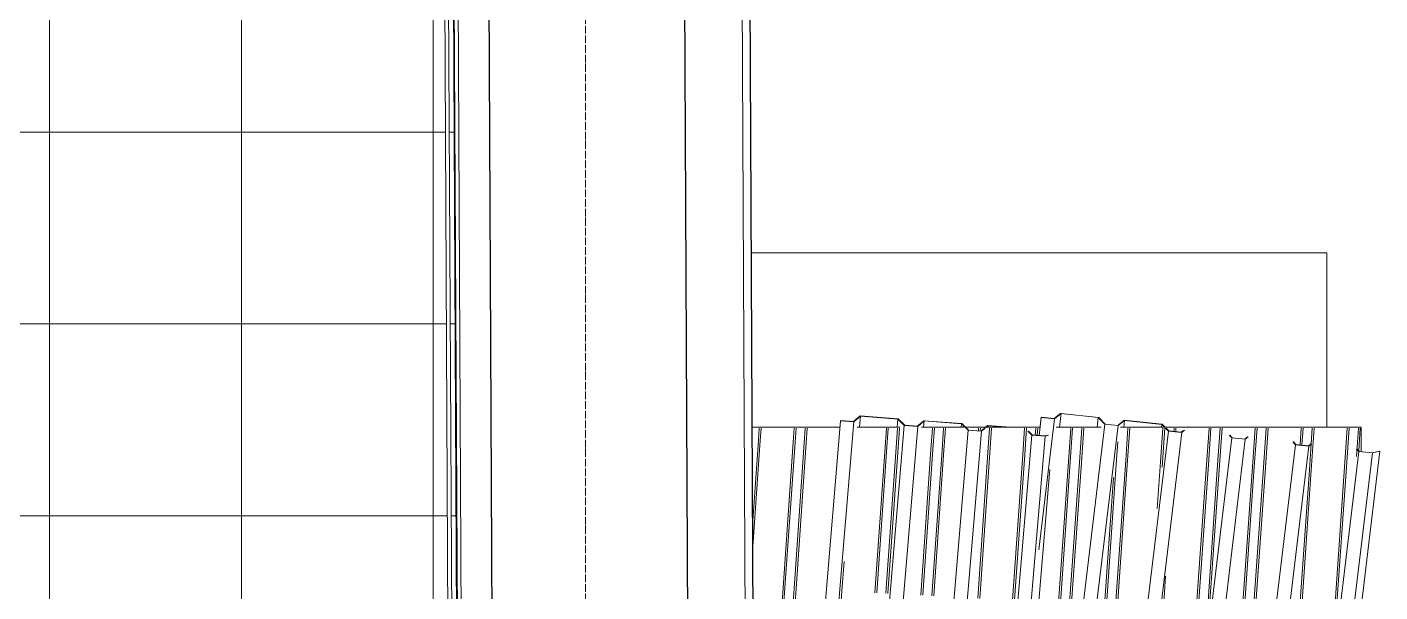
# Model space of a CAD drawing. Header units: millimetres. Extents: x -10915 to 60194, y -32941 to 46712.
# Drawn here: x 1544 to 5070, y 39087 to 40560 of the extents above; entities that cross this region are included whole.
import ezdxf

# ---------------------------------------------------------------- set-up
doc = ezdxf.new("R2010")
doc.units = ezdxf.units.MM
doc.linetypes.add('ADSK_Линия сетки', pattern=[25, 20, -2.5, 0, -2.5])
for name, color, linetype, lineweight in [('Крыша', 7, 'Continuous', 9), ('Крыша штриховка', 7, 'Continuous', 9), ('Обобщенные модели', 7, 'Continuous', 18), ('Оси', 7, 'Continuous', 9), ('Перекрытие', 7, 'Continuous', 18), ('Перекрытие штриховка', 7, 'Continuous', 18), ('Стены несущие', 7, 'Continuous', 30), ('Стены отделка', 7, 'Continuous', 30), ('Стены штриховка', 7, 'Continuous', 9)]:
    doc.layers.add(name, color=color, linetype=linetype, lineweight=lineweight)

# ---------------------------------------------------------------- blocks, each defined once
blk = doc.blocks.new('FP_75-План полов 2-го этажа')
at = {"layer": 'Крыша штриховка'}
for p, q in [((3452.3, 39514.3), (3450.1, 39482.8)), ((3457.3, 39514.3), (3455.1, 39482.5)), ((3543.4, 39514.3), (3540.9, 39477.9)), ((3543.4, 39514.3), (3540.9, 39477.9)), ((3548.4, 39514.3), (3545.8, 39477.6)), ((3572.4, 39514.3), (3569.8, 39476.3)), ((3577.4, 39514.3), (3574.8, 39476.1)), ((3783.7, 39514.3), (3780.2, 39465)), ((3788.7, 39514.3), (3785.2, 39464.7)), ((3812.7, 39514.3), (3809.1, 39463.4)), ((3817.7, 39514.3), (3814.1, 39463.1)), ((3903.8, 39514.3), (3899.9, 39458.5)), ((3903.8, 39514.3), (3899.9, 39458.5)), ((3908.8, 39514.3), (3904.9, 39458.2)), ((3932.8, 39514.3), (3928.8, 39456.9)), ((3937.8, 39514.3), (3933.8, 39456.7)), ((4023.9, 39514.3), (4023.4, 39507.2)), ((4028.9, 39514.3), (4028.4, 39506.9)), ((4052.9, 39514.3), (4048.5, 39450.5)), ((4058, 39514.3), (4053.5, 39450.2)), ((4144, 39514.3), (4139.3, 39445.6)), ((4149, 39514.3), (4144.2, 39445.3)), ((4173.1, 39514.3), (4171.8, 39496)), ((4178.1, 39514.3), (4176.8, 39495.6)), ((4264.2, 39514.2), (4258.9, 39439.1)), ((4264.2, 39514.2), (4258.9, 39439.1)), ((4269.2, 39514.2), (4263.9, 39438.8)), ((4293.2, 39514.2), (4287.9, 39437.6)), ((4298.2, 39514.2), (4292.8, 39437.3)), ((4413.3, 39514.2), (4407.5, 39431.1)), ((4418.3, 39514.2), (4412.5, 39430.8)), ((4504.4, 39514.2), (4498.3, 39426.2)), ((4509.4, 39514.2), (4503.3, 39425.9)), ((4533.5, 39514.2), (4532.9, 39505.5)), ((4538.5, 39514.2), (4537.8, 39505.1)), ((4624.6, 39514.2), (4618, 39419.7)), ((4624.6, 39514.2), (4618, 39419.7)), ((4629.6, 39514.2), (4623, 39419.5)), ((4653.6, 39514.2), (4646.9, 39418.2)), ((4658.6, 39514.2), (4651.9, 39417.9)), ((4744.7, 39514.2), (4737.7, 39413.3)), ((4749.7, 39514.2), (4742.6, 39413)), ((4773.7, 39514.2), (4766.6, 39411.7)), ((4778.7, 39514.2), (4771.6, 39411.4)), ((4864.8, 39514.2), (4861.8, 39470.4)), ((4869.8, 39514.2), (4866.7, 39469.9)), ((4893.9, 39514.2), (4886.3, 39405.2)), ((4898.9, 39514.2), (4891.2, 39405)), ((4985, 39514.2), (4977, 39400.3)), ((4985, 39514.2), (4977, 39400.3)), ((4990, 39514.2), (4982, 39400.1)), ((5014, 39514.2), (5008.8, 39440.2)), ((5019, 39514.2), (5014.9, 39455.4)), ((3450.1, 39482.8), (3435.4, 39272.4)), ((3455.1, 39482.5), (3435.8, 39205.5)), ((3450.1, 39482.8), (3450.1, 39482.8)), ((3455.1, 39482.5), (3455.1, 39482.5)), ((3540.9, 39477.9), (3514.4, 39098.1)), ((3540.9, 39477.9), (3514.4, 39098.1)), ((3545.8, 39477.6), (3519.3, 39097.8)), ((3540.9, 39477.9), (3540.9, 39477.9)), ((3540.9, 39477.9), (3540.9, 39477.9)), ((3569.8, 39476.3), (3543.3, 39096.5)), ((3545.8, 39477.6), (3545.8, 39477.6)), ((3574.8, 39476.1), (3548.3, 39096.2)), ((3569.8, 39476.3), (3569.8, 39476.3)), ((3574.8, 39476.1), (3574.8, 39476.1)), ((3780.2, 39465), (3753.7, 39085.1)), ((3785.2, 39464.7), (3758.7, 39084.9)), ((3780.2, 39465), (3780.2, 39465)), ((3809.1, 39463.4), (3782.6, 39083.6)), ((3785.2, 39464.7), (3785.2, 39464.7)), ((3814.1, 39463.1), (3787.6, 39083.3)), ((3809.1, 39463.4), (3809.1, 39463.4)), ((3814.1, 39463.1), (3814.1, 39463.1)), ((3899.9, 39458.5), (3873.4, 39078.7)), ((3899.9, 39458.5), (3873.4, 39078.7)), ((3904.9, 39458.2), (3878.4, 39078.4)), ((3899.9, 39458.5), (3899.9, 39458.5)), ((3899.9, 39458.5), (3899.9, 39458.5)), ((3904.9, 39458.2), (3904.9, 39458.2)), ((4386.8, 39478.8), (4383.6, 39432.4)), ((3928.8, 39456.9), (3902.3, 39077.1)), ((3933.8, 39456.7), (3907.3, 39076.8)), ((3928.8, 39456.9), (3928.8, 39456.9)), ((3933.8, 39456.7), (3933.8, 39456.7)), ((4048.5, 39450.5), (4022, 39070.7)), ((4053.5, 39450.2), (4027, 39070.4)), ((4048.5, 39450.5), (4048.5, 39450.5)), ((4053.5, 39450.2), (4053.5, 39450.2)), ((4139.3, 39445.6), (4112.8, 39065.8)), ((4144.2, 39445.3), (4117.8, 39065.5)), ((4139.3, 39445.6), (4139.3, 39445.6)), ((4144.2, 39445.3), (4144.2, 39445.3)), ((4258.9, 39439.1), (4232.4, 39059.3)), ((4258.9, 39439.1), (4232.4, 39059.3)), ((4263.9, 39438.8), (4237.4, 39059)), ((4258.9, 39439.1), (4258.9, 39439.1)), ((4258.9, 39439.1), (4258.9, 39439.1)), ((4287.9, 39437.6), (4261.4, 39057.7)), ((4263.9, 39438.8), (4263.9, 39438.8)), ((4292.8, 39437.3), (4266.4, 39057.5)), ((4287.9, 39437.6), (4287.9, 39437.6)), ((4292.8, 39437.3), (4292.8, 39437.3)), ((4383.6, 39432.4), (4357.1, 39052.6)), ((4407.5, 39431.1), (4381, 39051.3)), ((4383.6, 39432.4), (4383.6, 39432.4)), ((4412.5, 39430.8), (4386, 39051)), ((4407.5, 39431.1), (4407.5, 39431.1)), ((4412.5, 39430.8), (4412.5, 39430.8)), ((4498.3, 39426.2), (4489.8, 39304.4)), ((4498.3, 39426.2), (4498.3, 39426.2)), ((4503.3, 39425.9), (4502.3, 39412.2)), ((4503.3, 39425.9), (4503.3, 39425.9)), ((4618, 39419.7), (4591.5, 39039.9)), ((4618, 39419.7), (4591.5, 39039.9)), ((4623, 39419.5), (4596.5, 39039.6)), ((4618, 39419.7), (4618, 39419.7)), ((4618, 39419.7), (4618, 39419.7)), ((4646.9, 39418.2), (4620.4, 39038.3)), ((4623, 39419.5), (4623, 39419.5)), ((4651.9, 39417.9), (4625.4, 39038.1)), ((4646.9, 39418.2), (4646.9, 39418.2)), ((4651.9, 39417.9), (4651.9, 39417.9)), ((4737.7, 39413.3), (4711.2, 39033.4)), ((4742.6, 39413), (4716.2, 39033.2)), ((4737.7, 39413.3), (4737.7, 39413.3)), ((4766.6, 39411.7), (4740.1, 39031.9)), ((4742.6, 39413), (4742.6, 39413)), ((4771.6, 39411.4), (4745.1, 39031.6)), ((4766.6, 39411.7), (4766.6, 39411.7)), ((4771.6, 39411.4), (4771.6, 39411.4)), ((4886.3, 39405.2), (4859.8, 39025.4)), ((4891.2, 39405), (4864.8, 39025.2)), ((4886.3, 39405.2), (4886.3, 39405.2)), ((4891.2, 39405), (4891.2, 39405)), ((4977, 39400.3), (4950.5, 39020.5)), ((4977, 39400.3), (4950.5, 39020.5)), ((4982, 39400.1), (4955.5, 39020.3)), ((4977, 39400.3), (4977, 39400.3)), ((4977, 39400.3), (4977, 39400.3)), ((4982, 39400.1), (4982, 39400.1)), ((4375.3, 39385.8), (4352.1, 39052.8)), ((3673.3, 39166.9), (3668, 39089.8)), ((4511.6, 39128.5), (4505.7, 39044.5)), ((3514.4, 39098.1), (3487.9, 38718.2)), ((3514.4, 39098.1), (3487.9, 38718.2)), ((3519.3, 39097.8), (3492.9, 38718)), ((3514.4, 39098.1), (3514.4, 39098.1)), ((3514.4, 39098.1), (3514.4, 39098.1)), ((3543.3, 39096.5), (3516.8, 38716.7)), ((3519.3, 39097.8), (3519.3, 39097.8)), ((3548.3, 39096.2), (3521.8, 38716.4)), ((3543.3, 39096.5), (3543.3, 39096.5)), ((3548.3, 39096.2), (3548.3, 39096.2)), ((3668, 39089.8), (3641.5, 38709.9)), ((3668, 39089.8), (3668, 39089.8))]:
    blk.add_line(p, q, dxfattribs=at)
blk = doc.blocks.new('Roof Cladding - 833x50mm-6962877-План полов 2-го этажа')
at = {"layer": 'Обобщенные модели'}
for p, q in [((4181.1, 39196.7), (4222.1, 39538.5)), ((4187.3, 39542.7), (4181.6, 39495.4)), ((4181.7, 39495.4), (4187.3, 39542.2)), ((4187.3, 39542.7), (4187.3, 39542.2)), ((4221, 39539.1), (4187.3, 39542.7)), ((4187.3, 39542.2), (4222.1, 39538.5)), ((4237.9, 39552.9), (4221, 39539.1)), ((4222.1, 39538.5), (4238.9, 39552.3)), ((4234.7, 39516.6), (4238.9, 39552.3)), ((4337.1, 39542.3), (4237.9, 39552.9)), ((4238.9, 39552.3), (4336, 39541.9)), ((4333, 39516.6), (4336, 39541.9)), ((4336, 39541.9), (4353, 39524.5)), ((4354, 39524.8), (4337.1, 39542.3)), ((4403.5, 39535.1), (4386.7, 39521.3)), ((4387.7, 39520.8), (4404.6, 39534.5)), ((4402.4, 39516.6), (4404.6, 39534.5)), ((4502.7, 39524.5), (4403.5, 39535.1)), ((4404.6, 39534.5), (4501.7, 39524.1)), ((4180.7, 38088.6), (4353, 39524.5)), ((4209.9, 38038.6), (4387.7, 39520.8)), ((4317.3, 37828.8), (4518.6, 39506.7)), ((4343.2, 37751), (4553.4, 39503)), ((4353, 39524.5), (4387.7, 39520.8)), ((4386.7, 39521.3), (4354, 39524.8)), ((4500.7, 39516.6), (4501.7, 39524.1)), ((4501.7, 39524.1), (4509, 39516.6)), ((4510.4, 39516.6), (4502.7, 39524.5)), ((4511.3, 39514.2), (4518.6, 39506.7)), ((4519.6, 39507.1), (4512.8, 39514.1)), ((4518.6, 39506.7), (4553.4, 39503)), ((4552.3, 39503.6), (4519.6, 39507.1)), ((4558.4, 39508.5), (4552.3, 39503.6)), ((4553.4, 39503), (4560.6, 39508.9)), ((4576.6, 39516.6), (4569.2, 39517.4)), ((4570.2, 39516.8), (4572.1, 39516.6)), ((4677, 39496.3), (4684.2, 39489)), ((4685.3, 39489.3), (4678.6, 39496.2)), ((4440.1, 37454.1), (4684.2, 39489)), ((4463.4, 37354.7), (4719, 39485.2)), ((4551, 36980.6), (4849.9, 39471.2)), ((4571, 36853.4), (4884.6, 39467.5)), ((4684.2, 39489), (4719, 39485.2)), ((4717.9, 39485.8), (4685.3, 39489.3)), ((4724.9, 39491.5), (4717.9, 39485.8)), ((4719, 39485.2), (4726.7, 39491.5)), ((4842.8, 39478.5), (4849.9, 39471.2)), ((4850.9, 39471.6), (4844.4, 39478.3)), ((4849.9, 39471.2), (4884.6, 39467.5)), ((4883.6, 39468.1), (4850.9, 39471.6)), ((4890.1, 39473.4), (4883.6, 39468.1)), ((4884.6, 39467.5), (4891.6, 39473.2)), ((5008.6, 39460.6), (5015.5, 39453.4)), ((5016.6, 39453.8), (5010.1, 39460.4)), ((5015.5, 39453.4), (4641.6, 36337.1)), ((5050.3, 39449.7), (4660.4, 36199.9)), ((5070.1, 39454), (5002.3, 38888.5)), ((5015.5, 39453.4), (5050.3, 39449.7)), ((5049.7, 39450.2), (5016.6, 39453.8)), ((5069.1, 39454.4), (5049.7, 39450.2)), ((5050.3, 39449.7), (5070.1, 39454)), ((5070.1, 39454), (5069.1, 39454.4))]:
    blk.add_line(p, q, dxfattribs=at)
blk = doc.blocks.new('Roof Cladding - 333x50mm-6962649-План полов 2-го этажа')
at = {"layer": 'Обобщенные модели'}
for p, q in [((3560.2, 38295.3), (3664.3, 39533.7)), ((3592.7, 38264), (3699.1, 39531.1)), ((3664.3, 39534.2), (3664.3, 39533.7)), ((3698.1, 39531.7), (3664.3, 39534.2)), ((3664.3, 39533.7), (3699.1, 39531.1)), ((3715, 39546), (3698.1, 39531.7)), ((3699.1, 39531.1), (3716, 39545.4)), ((3713.6, 39516.6), (3716, 39545.4)), ((3814.5, 39538.5), (3715, 39546)), ((3716, 39545.4), (3813.4, 39538.1)), ((3811.6, 39516.6), (3813.4, 39538.1)), ((3813.4, 39538.1), (3830.4, 39521.2)), ((3831.5, 39521.7), (3814.5, 39538.5)), ((3881.2, 39533.5), (3864.3, 39519.2)), ((3865.3, 39518.6), (3882.2, 39533)), ((3880.8, 39516.6), (3882.2, 39533)), ((3980.7, 39526.1), (3881.2, 39533.5)), ((3882.2, 39533), (3979.6, 39525.7)), ((3715.5, 38153.3), (3830.4, 39521.2)), ((3748.3, 38124.8), (3865.3, 39518.6)), ((3830.4, 39521.2), (3865.3, 39518.6)), ((3864.3, 39519.2), (3831.5, 39521.7)), ((3870.6, 38008.2), (3996.6, 39508.8)), ((3901.2, 37954.3), (4031.5, 39506.2)), ((3978.8, 39516.6), (3979.6, 39525.7)), ((3979.6, 39525.7), (3996.6, 39508.8)), ((3997.7, 39509.2), (3980.7, 39526.1)), ((3996.6, 39508.8), (4031.5, 39506.2)), ((4030.4, 39506.7), (3997.7, 39509.2)), ((4162.8, 39496.3), (4016.2, 37751.4)), ((4039.6, 39514.5), (4030.4, 39506.7)), ((4031.5, 39506.2), (4041.2, 39514.4)), ((4047.3, 39521.1), (4042, 39516.6)), ((4043.8, 39516.6), (4048.4, 39520.5)), ((4197.7, 39493.7), (4046.8, 37697.5)), ((4107.2, 39516.6), (4047.3, 39521.1)), ((4048.1, 39516.6), (4048.4, 39520.5)), ((4048.4, 39520.5), (4100.8, 39516.6)), ((4152.6, 39506.4), (4162.8, 39496.3)), ((4163.8, 39496.7), (4154.2, 39506.3)), ((4162.8, 39496.3), (4197.7, 39493.7)), ((4197, 39494.2), (4163.8, 39496.7)), ((4204.1, 39496), (4197, 39494.2)), ((4197.7, 39493.7), (4206.2, 39495.8)), ((4209.9, 39406.7), (4159.8, 38810.2))]:
    blk.add_line(p, q, dxfattribs=at)

msp = doc.modelspace()

# ---------------------------------------------------------------- hatches: boundary and pattern name
at = {"layer": 'Перекрытие штриховка', "lineweight": 9, "true_color": 0x787878}
h = msp.add_hatch(dxfattribs=at)
h.set_pattern_fill('FP_61', color=8, style=0, pattern_type=2)
h.set_pattern_definition([(0, (102.2, 39785.6), (0, 500), []), (90, (102.2, 39785.6), (-500, 3e-14), [])])
h.paths.add_polyline_path([(-5406.225, 36875.493), (-5408.225, 36875.493), (-5408.225, 36873.493)])
h.paths.add_polyline_path([(395.954, 36443.493), (396.939, 36443.493), (421.954, 36486.82), (430.615, 36481.82), (435.115, 36489.615), (515, 36443.493), (1485, 36443.493), (1564.885, 36489.615), (1569.385, 36481.82), (1578.608, 36485.846), (1604.046, 36443.493), (1607, 36443.493), (1612.706, 36446.787), (1615, 36443.493), (1630, 36443.493), (1630, 36452.493), (1615, 36452.493), (1615, 36504.493), (1605, 36504.493), (1605, 36513.493), (1700, 36513.493), (1700, 36875.493), (1850.894, 36875.493), (1850.894, 36878.493), (1700, 36879.493), (1700, 36888.493), (2450.894, 36888.493), (2450.894, 37288), (2649.498, 37288), (2622.653, 42559.445), (1873.634, 42559.445), (1873.634, 42625.628), (-2541.322, 42625.628), (-2541.322, 42565.802), (-4141.241, 42565.802), (-4141.241, 42740.996), (-6362.788, 42755.916), (-6362.788, 37589.756), (-5383.225, 37589.756), (-5383.225, 36888.493), (300, 36888.493), (300, 36878.493), (-5393.225, 36878.493), (-5393.225, 37579.756), (-6362.788, 37579.756), (-6362.743, 37566.756), (-5408.225, 37566.756), (-5407.587, 37564.756), (-5406.225, 37564.756), (-5406.225, 36875.493), (300, 36875.493), (300, 36513.493), (395, 36513.493), (395, 36504.493), (385, 36504.493), (385, 36452.493), (370, 36452.493), (370.826, 36443.493), (385.392, 36443.493), (387.294, 36446.787), (393, 36443.493)])
h.paths.add_polyline_path([(2645.588, 42582.445), (2647.527, 42584.445), (2645.577, 42584.445)])
h.paths.add_polyline_path([(2672.565, 37275), (2645.527, 42582.445), (1898.634, 42582.445), (1898.634, 42584.445), (1896.634, 42584.445), (1896.634, 42625.628), (1883.634, 42625.628), (1883.634, 42569.445), (2632.653, 42569.445), (2659.498, 37278), (2475.894, 37278), (2476.483, 37275), (2659.549, 37275)])
h.paths.add_polyline_path([(2674.575, 37273), (2672.565, 37275), (2672.626, 37273)])
h.paths.add_polyline_path([(-6385.788, 37566.756), (-6372.788, 37566.756), (-6372.788, 42755.983), (-6385.788, 42755.916), (-6385.788, 37579.756)])
h.paths.add_polyline_path([(-6387.788, 37564.756), (-6385.788, 37566.756), (-6387.788, 37566.756)])
h.paths.add_polyline_path([(-6385.788, 42779.071), (-6387.788, 42781.085), (-6387.788, 42779.085)])
h.paths.add_polyline_path([(-4066.241, 42575.802), (-2551.322, 42575.802), (-2551.322, 42740.319), (1883.634, 42710.534), (1883.634, 42637.628), (1896.634, 42637.628), (1896.634, 42723.446), (-2564.322, 42753.406), (-2564.322, 42590.802), (-2566.322, 42590.802), (-2566.322, 42588.802), (-4116.241, 42588.802), (-4116.241, 42590.802), (-4118.241, 42590.802), (-4118.241, 42763.842), (-6385.788, 42779.071), (-6385.788, 42766.071), (-4131.241, 42750.929), (-4131.241, 42575.802), (-4106.241, 42575.802)])
h.paths.add_polyline_path([(-2593.761, 42600.802), (-2769.827, 42601.07), (-4106.241, 42602.871), (-4106.241, 42600.802), (-2616.322, 42600.802)])
h.paths.add_polyline_path([(-1722.943, 42637.628), (1873.634, 42637.628), (1873.634, 42700.6), (-2541.322, 42730.251), (-2541.322, 42637.628), (-2398.77, 42637.628)])
h.paths.add_polyline_path([(1908.903, 42733.069), (1912.082, 42733.069), (1912.082, 42735.343), (1908.634, 42735.358), (1908.634, 42733.069)])
h.paths.add_polyline_path([(-2575.061, 42753.478), (-2575.061, 42755.478), (-2576.322, 42754.62), (-2576.322, 42753.487)])
h.paths.add_polyline_path([(-4106.067, 42771.956), (-4105.972, 42771.956), (-4106.241, 42771.956)])

# ---------------------------------------------------------------- linework, layer by layer
at = {"layer": 'Крыша'}
for p, q in [((3434.181, 39516.573), (3662.814, 39516.573)), ((3707.756, 39516.573), (3818.544, 39516.573)), ((3874.923, 39516.573), (3985.829, 39516.573)), ((3990.227, 39516.573), (4184.245, 39516.573)), ((4226.134, 39516.573), (4343.705, 39516.573)), ((4393.847, 39516.573), (5021.542, 39516.573)), ((5021.542, 39516.573), (5021.542, 39453.186))]:
    msp.add_line(p, q, dxfattribs=at)
at = {"layer": 'Оси', "linetype": 'ADSK_Линия сетки'}
msp.add_line((2999.565, -5289.091), (2999.565, 44222.998), dxfattribs=at)
at = {"layer": 'Перекрытие'}
for p, q in [((4931.542, 39971.573), (3431.868, 39971.573)), ((4931.542, 39516.573), (4931.542, 39971.573))]:
    msp.add_line(p, q, dxfattribs=at)
at = {"layer": 'Стены несущие'}
for p, q in [((3244.068, 43276.41), (3283.683, 35482.544)), ((2736.636, 42769.806), (2766.861, 36823.493))]:
    msp.add_line(p, q, dxfattribs=at)
at = {"layer": 'Стены отделка', "lineweight": 9}
for p, q in [((3413.212, 43445.278), (3494.598, 27433.518)), ((3413.212, 43445.139), (3489.401, 28455.899)), ((3414.212, 43445.145), (3490.401, 28455.899)), ((2656.637, 42769.4), (2686.862, 36823.086)), ((2659.549, 37278), (2632.653, 42569.445)), ((2645.588, 42582.445), (2672.565, 37275)), ((2622.704, 42559.445), (2649.498, 37288))]:
    msp.add_line(p, q, dxfattribs=at)
at = {"layer": 'Стены штриховка'}
for p, q in [((3393.313, 43425.411), (3474.598, 27433.416)), ((2647.577, 42584.445), (2674.575, 37273))]:
    msp.add_line(p, q, dxfattribs=at)

# ---------------------------------------------------------------- block references
at = {"layer": 'Крыша'}
msp.add_blockref('FP_75-План полов 2-го этажа', (0, 0), dxfattribs=at)
at = {"layer": 'Обобщенные модели'}
for name in ['Roof Cladding - 333x50mm-6962649-План полов 2-го этажа', 'Roof Cladding - 833x50mm-6962877-План полов 2-го этажа']:
    msp.add_blockref(name, (0, 0), dxfattribs=at)

doc.saveas('drawing.dxf')
